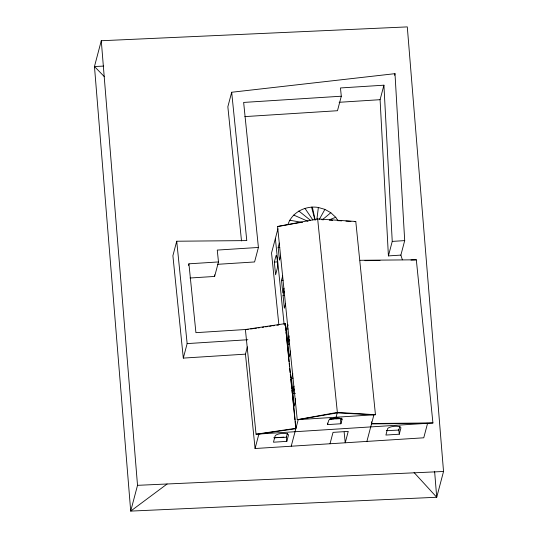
<?xml version="1.0" encoding="UTF-8"?>
<svg xmlns="http://www.w3.org/2000/svg" width="538" height="538" viewBox="0 0 538 538"><rect width="100%" height="100%" fill="white"/><g stroke="black" fill="none" stroke-linecap="round" stroke-linejoin="round"><path stroke-width="0.81" d="M316.936 219.107L318.355 207.473C305.866 205.301 291.838 212.228 287.904 224.662M101.278 40.74L94.466 66.517L130.707 511.1L436.721 497.26L443.534 471.483L407.293 26.9L101.278 40.74L137.52 485.33L130.707 511.1L167.103 483.998M402.37 259.773L400.871 255.106L404.697 240.607L394.993 73.666L231.683 92.254L246.781 240.594L176.72 241.226L172.893 255.725L183.31 358.1L245.463 354.145L247.379 346.896M231.683 92.254L227.85 106.753L241.508 240.93M188.495 265.429L188.919 263.815L218.475 261.939L217.265 250.076L258.415 247.46L243.647 102.428L341.3 96.215L340.46 87.956L383.917 85.192L392.242 241.401L388.409 255.9L400.871 255.106M183.31 358.1L187.143 343.6L176.72 241.226M190.015 278.005L214.642 276.438L218.475 261.939M258.415 247.46L254.582 261.959L217.547 264.313M277.931 228.805L271.542 252.981L278.859 324.831M274.313 262.087L275.994 255.732A6.732 0.76 86.4 0 1 277.218 259.888A6.732 0.76 86.4 0 1 277.285 268.428L275.604 274.784L274.313 262.087L277.547 261.878M280.527 256.155L279.464 260.19L278.166 247.487L279.235 243.458A6.732 0.76 86.4 0 1 279.404 243.109M283.997 288.2A6.732 0.76 86.4 0 1 283.869 288.98L282.806 293.015L281.509 280.311L282.578 276.283A6.732 0.76 86.4 0 1 282.746 275.933M285.543 303.412A6.732 0.76 86.4 0 1 285.416 304.192L284.353 308.227L283.062 295.523L284.125 291.495A6.732 0.76 86.4 0 1 284.299 291.145M341.3 96.215L337.474 110.72L244.824 116.605M284.784 325.544L285.295 323.614L245.395 329.518L256.054 434.2L432.929 422.955L416.318 259.807L360.056 260.291M289.034 335.799A6.732 0.76 86.4 0 1 288.832 337.743L287.769 341.778L286.478 329.074L287.541 325.046A6.732 0.76 86.4 0 1 288.139 325.356M371.509 423.924L427.589 423.298L423.756 437.798L255.073 448.517L258.899 434.018L295.833 428.732M290.587 351.011A6.732 0.76 86.4 0 1 290.379 352.955L289.316 356.99L288.025 344.286L289.088 340.258A6.732 0.76 86.4 0 1 289.262 339.908M293.963 386.129A6.732 0.76 86.4 0 1 293.835 386.916L292.773 390.944L291.482 378.248L292.544 374.213A6.732 0.76 86.4 0 1 292.921 373.964M295.611 398.712A6.732 0.76 86.4 0 1 295.389 402.128L294.32 406.156L293.028 393.46L294.091 389.425A6.732 0.76 86.4 0 1 294.468 389.182M287.406 433.372L286.391 437.226L273.855 437.791L283.862 437.138M286.815 441.362L288.496 435.007A6.759 2.145 -5.8 0 0 282.349 433.426A6.759 2.145 -5.8 0 0 275.14 435.854L273.465 442.209L286.815 441.362L286.371 436.984M388.409 255.9L380.09 99.691L383.917 85.192M291.213 446.224L298.24 419.627L337.218 412.902L373.917 414.811L366.889 441.409M394.569 75.273L394.993 73.666M327.561 424.603L328.631 420.575A6.732 2.139 -5.8 0 1 335.887 417.959A6.732 2.139 -5.8 0 1 341.98 419.727L340.917 423.756L327.561 424.603L327.407 423.076M336.082 417.219L337.353 412.397L317.662 218.959L277.568 226.451L297.245 419.687L375.457 414.717L355.786 221.474L317.662 218.959L317.669 219.457M330.016 443.756L333.029 432.364L348.234 431.395L345.228 442.787L344.138 432.101M399.855 426.224L398.833 430.077L386.297 430.642M399.257 434.213L400.938 427.858A6.759 2.145 -5.8 0 0 394.791 426.278A6.759 2.145 -5.8 0 0 387.589 428.705L385.907 435.06L399.257 434.213L398.759 429.324M319.377 219.269L324.898 209.376L330.809 212.718L335.739 217.291L338.019 220.755M322.565 219.618L330.809 212.718M329.491 219.733L335.739 217.291M297.245 419.687L337.353 412.397L375.457 414.717M279.383 226.242L293.23 223.788M294.858 223.499L302.195 222.201M256.054 434.2L295.947 428.295L285.295 323.614M250.708 328.987L253.169 328.631M254.81 328.395L256.451 328.167M258.092 327.931L259.733 327.696M262.194 327.339L263.835 327.104M265.476 326.869L267.944 326.519M269.585 326.284L271.226 326.048M272.867 325.813L274.508 325.577M276.969 325.228L278.61 324.992M339.135 102.294L380.09 99.691M277.568 226.451L278.57 226.384M354.246 221.575L355.786 221.474M278.166 247.487L279.787 247.386M392.242 241.401L404.697 240.607M416.318 259.807L410.971 260.049M281.509 280.311L283.129 280.211M283.062 295.523L284.676 295.423M248.24 329.337L195.926 332.666L188.919 263.815M286.478 329.074L288.092 328.974M187.143 343.6L247.87 339.734M288.025 344.286L289.639 344.185M291.482 378.248L293.102 378.14M293.028 393.46L295.456 393.305M333.695 418.84L329.525 419.102L340.393 418.658M336.196 418.678L340.372 418.409L340.917 423.756M103.693 66.1L94.466 66.517L104.433 76.732M137.52 485.33L443.534 471.483M364.946 260.661L380.01 260.493M432.929 422.955L371.624 423.487L371.455 421.819M321.825 219.699L323.486 219.793M329.31 220.129L332.632 220.324M337.622 220.614L341.778 220.856M345.934 221.098L350.917 221.38M289.76 220.217L302.168 222.423M318.355 207.473L324.898 209.376M293.701 215.072L307.965 221.313M298.859 211.03L310.439 220.291M414.072 472.539L436.721 497.26L434.603 471.301M304.932 208.32L312.934 220.082M311.563 207.11L314.952 220.069M312.376 207.157L315.174 220.076M341.812 418.08L341.98 419.727M285.422 326.431L285.826 330.393M285.987 331.98L286.229 334.36M286.478 336.855L287.413 345.995M287.581 347.656L289.02 361.792M289.188 363.453L289.525 366.775M289.7 368.436L290.116 372.592M290.291 374.26L290.628 377.582M290.796 379.243L291.731 388.389M291.899 390.05L292.235 393.372M292.403 395.033L293.338 404.179M293.506 405.84L294.945 419.97M295.106 421.563L295.752 427.939M275.375 238.482L284.131 324.535M245.463 354.145L255.073 448.517M214.48 274.857L214.642 276.438M289.464 340.009A6.732 0.76 86.4 0 1 289.686 340.567"/></g></svg>
